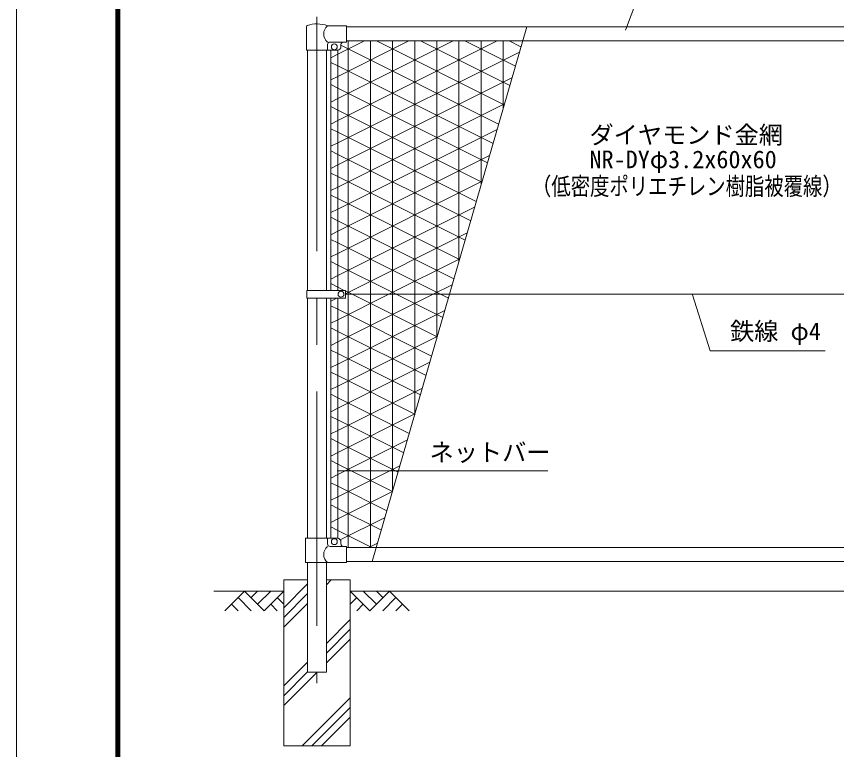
# Model space of a CAD drawing. Units: millimetres, scale not verified. Extents: x -4200 to 4200, y -2970 to 2970.
# Drawn here: x -4200 to -1976, y -1000 to 989 of the extents above; entities that cross this region are included whole.
import ezdxf
from ezdxf.enums import TextEntityAlignment as Align

# ---------------------------------------------------------------- set-up
doc = ezdxf.new("R2010")
doc.units = ezdxf.units.MM
doc.header["$LTSCALE"] = 20
doc.linetypes.add('USER1', pattern=[50.8, 31.75, -6.35, 6.35, -6.35])
for name, color, linetype, lineweight in [('0-0_D-BMK', 2, 'USER1', 13), ('0-1_D-STR1', 1, 'Continuous', 18), ('0-3_0', 7, 'Continuous', 9), ('0-5_D-BGD', 7, 'Continuous', 9), ('0-6_D-STR4', 7, 'Continuous', 9), ('0-7_D-DCR-HCH', 7, 'Continuous', 9), ('0-8_D-STR3', 3, 'Continuous', 13), ('0-9_D-STR-TXT', 7, 'Continuous', 9), ('0-A_Defpoints', 8, 'Continuous', 18), ('0-E_D-TTL', 7, 'Continuous', 9)]:
    doc.layers.add(name, color=color, linetype=linetype, lineweight=lineweight)
doc.styles.add('ＭＳ ゴシック', font='')
doc.styles.get('ＭＳ ゴシック').set_extended_font_data('MS Gothic')

msp = doc.modelspace()

# ---------------------------------------------------------------- linework, layer by layer
at = {"layer": '0-0_D-BMK'}
msp.add_line((-3384.59, 987.23), (-3384.59, -819.83), dxfattribs=at)
at = {"layer": '0-1_D-STR1'}
for p, q in [((-3304.59, 960.17), (-1464.59, 960.17)), ((-3304.59, 922.17), (-1464.59, 922.17)), ((-3409.99, 897.17), (-3409.99, 245.67)), ((-3359.19, 897.17), (-3359.19, 245.67)), ((-3409.99, 224.67), (-3409.99, -426.83)), ((-3359.19, 224.67), (-3359.19, -426.83)), ((-3304.59, -451.83), (-1464.59, -451.83)), ((-3409.99, -492.83), (-3409.99, -789.83)), ((-3359.19, -492.83), (-3359.19, -789.83)), ((-3304.59, -489.83), (-1464.59, -489.83)), ((-3359.19, -789.83), (-3409.99, -789.83))]:
    msp.add_line(p, q, dxfattribs=at)
at = {"layer": '0-3_0'}
for p, q in [((-3328.09, 885.92), (-3255.59, 922.17)), ((-3328.09, 825.92), (-3135.6, 922.17)), ((-3328.09, 765.92), (-3015.6, 922.17)), ((-3328.09, 705.92), (-2895.6, 922.17)), ((-3299.62, 235.17), (-3299.62, 922.17)), ((-3239.62, 235.17), (-3239.62, 922.17)), ((-2877.02, 748.86), (-3223.64, 922.17)), ((-3179.62, 235.17), (-3179.62, 922.17)), ((-3119.62, 235.17), (-3119.62, 922.17)), ((-2861.89, 801.29), (-3103.64, 922.17)), ((-3059.62, 235.17), (-3059.62, 922.17)), ((-2999.62, 324.17), (-2999.62, 922.17)), ((-2846.75, 853.72), (-2983.64, 922.17)), ((-2939.62, 532.02), (-2939.62, 922.17)), ((-2879.62, 739.88), (-2879.62, 922.17)), ((-2831.62, 906.16), (-2863.64, 922.17)), ((-3328.09, 645.92), (-2835.66, 892.13)), ((-2892.16, 696.43), (-3320.09, 910.4)), ((-3347.09, 876.42), (-3328.09, 885.92)), ((-3328.09, 854.39), (-3347.09, 863.89)), ((-2907.29, 644), (-3328.09, 854.39)), ((-3347.09, 816.42), (-3328.09, 825.92)), ((-3328.09, 794.39), (-3347.09, 803.89)), ((-3328.09, 585.92), (-2855.9, 822.01)), ((-2922.43, 591.56), (-3328.09, 794.39)), ((-3347.09, 756.42), (-3328.09, 765.92)), ((-3328.09, 734.39), (-3347.09, 743.89)), ((-3328.09, 525.92), (-2876.15, 751.89)), ((-2937.56, 539.13), (-3328.09, 734.39)), ((-3347.09, 696.42), (-3328.09, 705.92)), ((-3328.09, 674.39), (-3347.09, 683.89)), ((-3328.09, 465.92), (-2896.39, 681.77)), ((-2952.7, 486.7), (-3328.09, 674.39)), ((-3347.09, 636.42), (-3328.09, 645.92)), ((-3328.09, 614.39), (-3347.09, 623.89)), ((-2967.83, 434.27), (-3328.09, 614.39)), ((-3328.09, 405.92), (-2916.63, 611.65)), ((-3347.09, 576.42), (-3328.09, 585.92)), ((-3328.09, 554.39), (-3347.09, 563.89)), ((-2982.97, 381.83), (-3328.09, 554.39)), ((-3328.09, 345.92), (-2936.87, 541.53)), ((-3347.09, 516.42), (-3328.09, 525.92)), ((-3328.09, 494.39), (-3347.09, 503.89)), ((-2998.11, 329.4), (-3328.09, 494.39)), ((-3328.09, 285.92), (-2957.11, 471.41)), ((-3347.09, 456.42), (-3328.09, 465.92)), ((-3328.09, 434.39), (-3347.09, 443.89)), ((-3013.24, 276.97), (-3328.09, 434.39)), ((-3347.09, 396.42), (-3328.09, 405.92)), ((-3307.59, 236.17), (-2977.35, 401.29)), ((-3328.09, 374.39), (-3347.09, 383.89)), ((-3049.64, 235.17), (-3328.09, 374.39)), ((-3347.09, 336.42), (-3328.09, 345.92)), ((-3328.09, 314.39), (-3347.09, 323.89)), ((-3169.64, 235.17), (-3328.09, 314.39)), ((-3189.59, 235.17), (-2997.6, 331.17)), ((-3347.09, 276.42), (-3328.09, 285.92)), ((-3069.59, 235.17), (-3017.84, 261.05)), ((-3347.09, 216.42), (-3330.59, 224.67)), ((-3328.09, 165.92), (-3189.59, 235.17)), ((-3328.09, 105.92), (-3069.59, 235.17)), ((-3299.62, -451.83), (-3299.62, 235.17)), ((-3239.62, -451.83), (-3239.62, 235.17)), ((-3179.62, -299.39), (-3179.62, 235.17)), ((-3043.51, 172.1), (-3169.64, 235.17)), ((-3119.62, -91.54), (-3119.62, 235.17)), ((-3059.62, 116.32), (-3059.62, 235.17)), ((-3028.38, 224.54), (-3049.64, 235.17)), ((-3328.09, 194.39), (-3347.09, 203.89)), ((-3073.78, 67.24), (-3328.09, 194.39)), ((-3328.09, 45.92), (-3038.08, 190.93)), ((-3347.09, 156.42), (-3328.09, 165.92)), ((-3328.09, 134.39), (-3347.09, 143.89)), ((-3088.92, 14.81), (-3328.09, 134.39)), ((-3328.09, -14.08), (-3058.32, 120.81)), ((-3347.09, 96.42), (-3328.09, 105.92)), ((-3328.09, 74.39), (-3347.09, 83.89)), ((-3104.05, -37.62), (-3328.09, 74.39)), ((-3347.09, 36.42), (-3328.09, 45.92)), ((-3328.09, -74.08), (-3078.56, 50.68)), ((-3328.09, 14.39), (-3347.09, 23.89)), ((-3119.19, -90.06), (-3328.09, 14.39)), ((-3347.09, -23.58), (-3328.09, -14.08)), ((-3328.09, -134.08), (-3098.8, -19.44)), ((-3328.09, -45.61), (-3347.09, -36.11)), ((-3134.32, -142.49), (-3328.09, -45.61)), ((-3347.09, -83.58), (-3328.09, -74.08)), ((-3328.09, -105.61), (-3347.09, -96.11)), ((-3328.09, -194.08), (-3119.04, -89.56)), ((-3149.46, -194.92), (-3328.09, -105.61)), ((-3347.09, -143.58), (-3328.09, -134.08)), ((-3328.09, -165.61), (-3347.09, -156.11)), ((-3328.09, -254.08), (-3139.29, -159.68)), ((-3164.6, -247.35), (-3328.09, -165.61)), ((-3347.09, -203.58), (-3328.09, -194.08)), ((-3328.09, -225.61), (-3347.09, -216.11)), ((-3179.73, -299.79), (-3328.09, -225.61)), ((-3328.09, -314.08), (-3159.53, -229.8)), ((-3347.09, -263.58), (-3328.09, -254.08)), ((-3328.09, -285.61), (-3347.09, -276.11)), ((-3194.87, -352.22), (-3328.09, -285.61)), ((-3328.09, -374.08), (-3179.77, -299.92)), ((-3347.09, -323.58), (-3328.09, -314.08)), ((-3328.09, -345.61), (-3347.09, -336.11)), ((-3210, -404.65), (-3328.09, -345.61)), ((-3347.09, -383.58), (-3328.09, -374.08)), ((-3321.62, -430.85), (-3200.01, -370.04)), ((-3243.59, -451.83), (-3220.25, -440.16))]:
    msp.add_line(p, q, dxfattribs=at)
for points in [[(-3310.64, 245.67), (-3328.09, 254.39), (-3347.09, 263.89)], [(-3058.65, 119.67), (-3289.64, 235.17), (-3307.59, 244.15)], [(-3235.64, -451.83), (-3328.09, -405.61), (-3347.09, -396.11)]]:
    msp.add_lwpolyline(points, dxfattribs=at)
at = {"layer": '0-5_D-BGD'}
for p, q in [((-3474.59, -569.83), (-3664.59, -569.83)), ((-1474.59, -569.83), (-3294.59, -569.83))]:
    msp.add_line(p, q, dxfattribs=at)
at = {"layer": '0-6_D-STR4'}
for p, q in [((-3474.59, -539.83), (-3474.59, -989.83)), ((-3409.99, -539.83), (-3474.59, -539.83)), ((-3294.59, -539.83), (-3359.19, -539.83)), ((-3294.59, -539.83), (-3294.59, -989.83)), ((-3294.59, -989.83), (-3474.59, -989.83))]:
    msp.add_line(p, q, dxfattribs=at)
at = {"layer": '0-7_D-DCR-HCH'}
for p, q in [((-3474.59, -614.93), (-3409.99, -550.33)), ((-3359.19, -552.57), (-3346.45, -539.83)), ((-3581.01, -569.83), (-3634.23, -623.04)), ((-3581.01, -569.83), (-3527.8, -623.04)), ((-3563.28, -587.57), (-3545.54, -569.83)), ((-3545.54, -605.31), (-3510.06, -569.83)), ((-3527.8, -623.04), (-3474.59, -569.83)), ((-3474.59, -641.45), (-3409.99, -576.85)), ((-3241.38, -623.04), (-3294.59, -569.83)), ((-3223.64, -605.31), (-3259.12, -569.83)), ((-3188.17, -569.83), (-3241.38, -623.04)), ((-3205.81, -587.66), (-3223.64, -569.83)), ((-3188.17, -569.83), (-3134.95, -623.04)), ((-3598.75, -587.57), (-3563.11, -623.04)), ((-3492.33, -587.57), (-3474.59, -605.22)), ((-3276.85, -587.57), (-3294.59, -605.22)), ((-3170.43, -587.57), (-3206.07, -623.04)), ((-3616.49, -605.31), (-3598.67, -623.04)), ((-3510.06, -605.31), (-3492.25, -623.04)), ((-3474.59, -667.97), (-3409.99, -603.37)), ((-3259.12, -605.31), (-3276.93, -623.04)), ((-3152.69, -605.31), (-3170.51, -623.04)), ((-3359.19, -711.67), (-3294.59, -647.07)), ((-3359.19, -738.18), (-3294.59, -673.58)), ((-3359.19, -764.7), (-3294.59, -700.1)), ((-3474.59, -827.07), (-3409.99, -762.47)), ((-3474.59, -853.58), (-3409.99, -788.98)), ((-3474.59, -880.1), (-3384.32, -789.83)), ((-3425.22, -989.83), (-3294.59, -859.2)), ((-3398.71, -989.83), (-3294.59, -885.71)), ((-3372.19, -989.83), (-3294.59, -912.23))]:
    msp.add_line(p, q, dxfattribs=at)
at = {"layer": '0-8_D-STR3'}
for p, q in [((-3413.14, 897.17), (-3413.14, 960.86)), ((-3304.59, 963.17), (-3356.04, 963.17)), ((-3304.59, 963.17), (-3304.59, 919.17)), ((-3356.04, 897.17), (-3356.04, 912.17)), ((-3304.59, 919.17), (-3349.04, 919.17)), ((-3319.59, 912.17), (-3319.59, 907.17)), ((-3413.14, 897.17), (-3356.04, 897.17)), ((-3356.04, 897.17), (-3329.59, 897.17)), ((-3347.09, 897.17), (-3347.09, 245.67)), ((-3328.09, 897.17), (-3328.09, 245.67)), ((-3412.09, 224.67), (-3412.09, 245.67)), ((-3307.59, 245.67), (-3412.09, 245.67)), ((-3307.59, 224.67), (-3307.59, 245.67)), ((-3307.59, 224.67), (-3412.09, 224.67)), ((-3347.09, 224.67), (-3347.09, -426.83)), ((-3328.09, 224.67), (-3328.09, -426.94)), ((-3307.59, 235.17), (-1467.09, 235.17)), ((-3415.54, -426.83), (-3329.59, -426.83)), ((-3415.54, -492.83), (-3415.54, -426.83)), ((-3356.04, -426.83), (-3356.04, -441.83)), ((-3319.59, -436.83), (-3319.59, -441.83)), ((-3304.59, -448.83), (-3349.04, -448.83)), ((-3304.59, -448.83), (-3304.59, -492.83)), ((-3304.59, -492.83), (-3415.54, -492.83))]:
    msp.add_line(p, q, dxfattribs=at)
for centre in [(-3337.59, 906.17), (-3319.59, 235.17), (-3337.59, -435.83)]:
    msp.add_circle(centre, 8, dxfattribs=at)
for centre, radius, start, end in [((-3409.84, 960.86), 3.3, 109.22051, 180), ((-3384.59, 888.44), 80, 69.0916, 109.22051), ((-3337.84, 941.17), 28.55, 129.59418, 230.40582), ((-3349.04, 912.17), 7, 90, 180), ((-3312.59, 912.17), 7, 90, 180), ((-3329.59, 907.17), 10, 270, 0), ((-3349.04, -441.83), 7, 180, 270), ((-3329.59, -436.83), 10, 0, 90), ((-3312.59, -441.83), 7, 180, 270), ((-3337.84, -470.83), 28.55, 129.59418, 230.40582)]:
    msp.add_arc(centre, radius, start, end, dxfattribs=at)
at = {"layer": '0-9_D-STR-TXT'}
msp.add_line((-2758.72, -243.93), (-3329.83, -243.93), dxfattribs=at)
for points in [[(-1952.77, 1108.17), (-2489.07, 1108.17), (-2547.72, 951.6)], [(-2006.92, 81.54), (-2318.25, 81.54), (-2366.35, 233.26)]]:
    msp.add_lwpolyline(points, dxfattribs=at)
at = {"layer": '0-A_Defpoints'}
msp.add_line((-3234.59, -489.83), (-2816.02, 960.17), dxfattribs=at)
at = {"layer": '0-E_D-TTL', "color": 2, "lineweight": 18}
msp.add_lwpolyline([(-4199.62, 2970.17), (4200.38, 2970.17), (4200.38, -2969.83), (-4199.62, -2969.83)], close=True, dxfattribs=at)
at = {"layer": '0-E_D-TTL'}
for points in [[(-3929.62, 2750.17), (3930.38, 2750.17), (3930.38, -2749.83), (-3929.62, -2749.83)], [(-3927.12, 2747.67), (3927.88, 2747.67), (3927.88, -2747.33), (-3927.12, -2747.33)], [(-3924.62, 2745.17), (3925.38, 2745.17), (3925.38, -2744.83), (-3924.62, -2744.83)], [(-3922.12, 2742.67), (3922.88, 2742.67), (3922.88, -2742.33), (-3922.12, -2742.33)], [(-3919.62, 2740.17), (3920.38, 2740.17), (3920.38, -2739.83), (-3919.62, -2739.83)]]:
    msp.add_lwpolyline(points, close=True, dxfattribs=at)

# ---------------------------------------------------------------- texts
at = {"layer": '0-9_D-STR-TXT', "style": 'ＭＳ ゴシック'}
for s, p in [('ダイヤモンド金網', (-2645.74, 628.92)), ('NR-DYφ3.2x60x60', (-2645.74, 562.48)), ('鉄線 φ4', (-2264.54, 96.41)), ('ネットバー', (-3079.27, -231.97))]:
    msp.add_text(s, height=48.09, dxfattribs=at).set_placement(p, align=Align.BOTTOM_LEFT)
at = {"layer": '0-9_D-STR-TXT', "style": 'ＭＳ ゴシック', "width": 0.8}
msp.add_text('（低密度ポリエチレン樹脂被覆線）', height=48.11, dxfattribs=at).set_placement((-2801.68, 489.69), align=Align.BOTTOM_LEFT)

doc.saveas('drawing.dxf')
